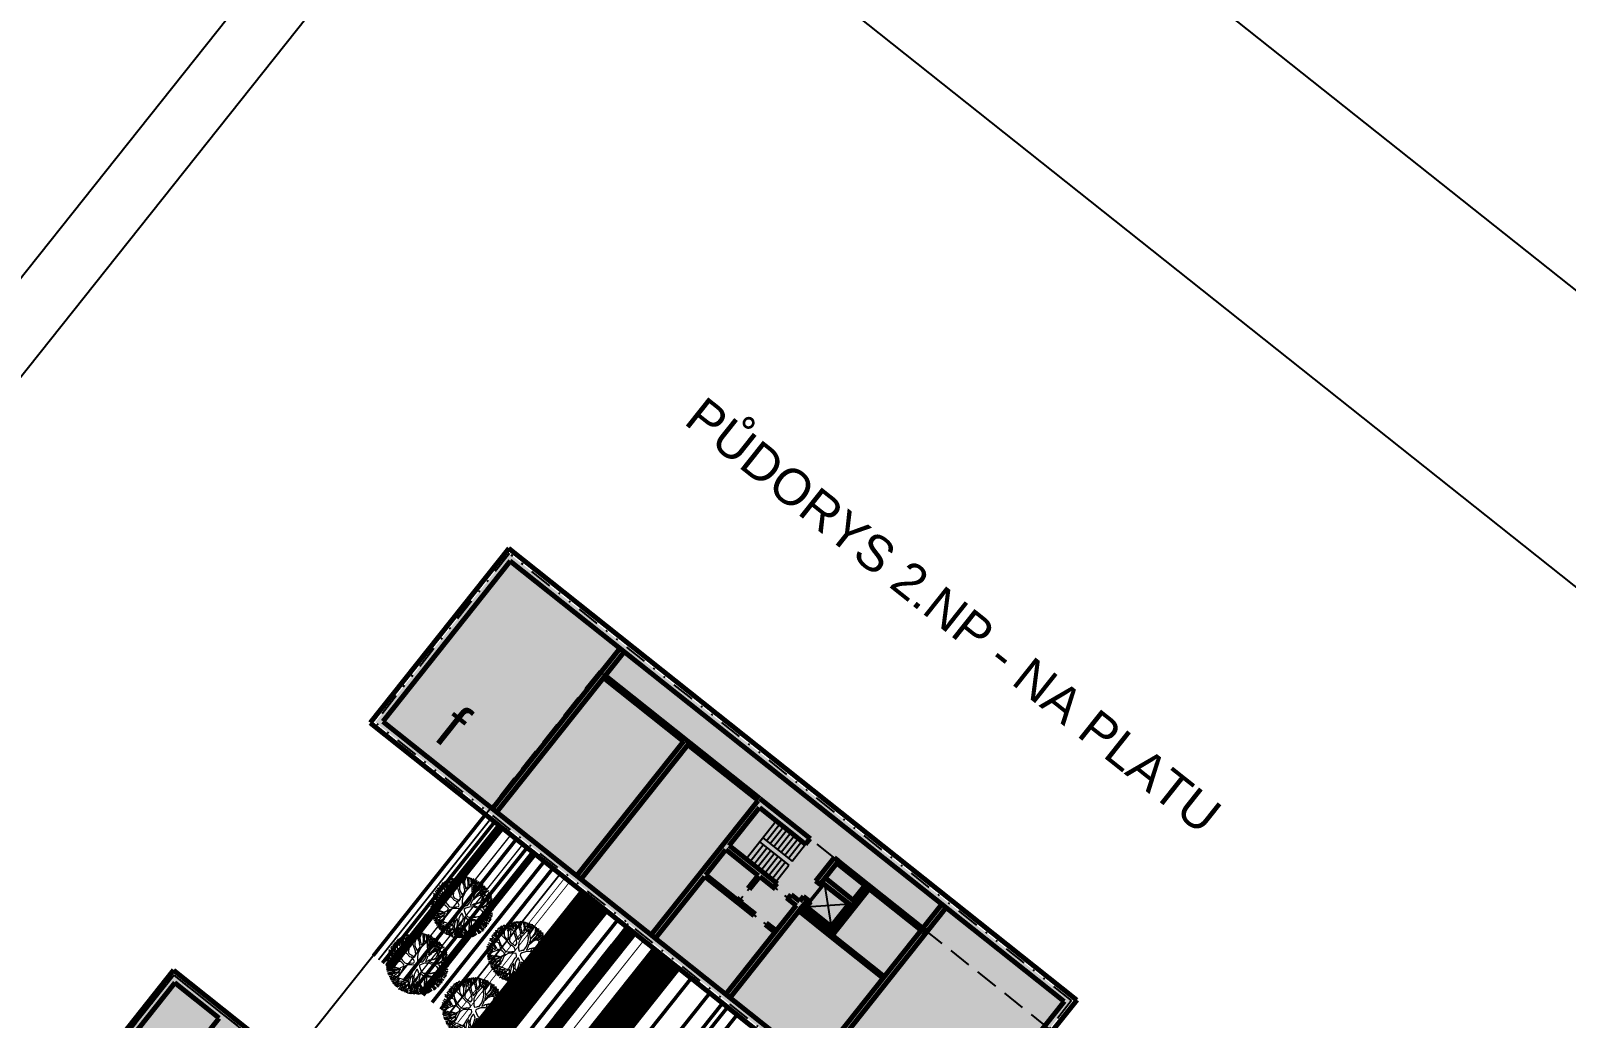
# Model space of a CAD drawing. Header units: metres. Extents: x -664657 to -643449, y -1076720 to -1062383.
# Drawn here: x -657629.3 to -657543.8, y -1068231.5 to -1068176.5 of the extents above; entities that cross this region are included whole.
import ezdxf

# ---------------------------------------------------------------- set-up
doc = ezdxf.new("R2010")
doc.units = ezdxf.units.M
doc.header["$LTSCALE"] = 0.1
doc.linetypes.add('DASHED', pattern=[19.05, 12.7, -6.35])
doc.linetypes.add('DIVIDE', pattern=[31.75, 12.7, -6.35, 0, -6.35, 0, -6.35])
doc.layers.get('0').update_dxf_attribs({"color": 8, "lineweight": 9})
for name, color, linetype in [('AA_THER_KOMUNIKACE', 201, 'Continuous'), ('AA_THER_popis', 6, 'Continuous'), ('AA_THER_slabá', 4, 'Continuous'), ('AA_THER_srafy', 52, 'Continuous'), ('AA_THER_ZELEŇ', 53, 'Continuous'), ('AA_THER_čerchovaná', 84, 'DIVIDE'), ('AA_THER_čárkovaná', 5, 'DASHED')]:
    doc.layers.add(name, color=color, linetype=linetype)
doc.layers.add('AA_THER_silná', color=1, linetype='Continuous', lineweight=70)
doc.layers.add('AA_THER_STAFAZ', color=252, linetype='Continuous', lineweight=0)
doc.styles.get("Standard").update_dxf_attribs({"font": 'arial.ttf', "width": 0.8})

# ---------------------------------------------------------------- blocks, each defined once
blk = doc.blocks.new('A$C0C461CEA')
for p, q in [((-0.291, 0.473), (-0.326, 0.577)), ((-0.326, 0.577), (-0.279, 0.488)), ((-0.256, 0.522), (-0.284, 0.582)), ((-0.284, 0.582), (-0.25, 0.553)), ((-0.25, 0.553), (-0.251, 0.627)), ((-0.251, 0.627), (-0.205, 0.61)), ((-0.215, 0.587), (-0.164, 0.562)), ((-0.208, 0.57), (-0.215, 0.587)), ((-0.212, 0.536), (-0.208, 0.57)), ((-0.205, 0.61), (-0.205, 0.641)), ((-0.205, 0.641), (-0.143, 0.596)), ((-0.164, 0.562), (-0.163, 0.47)), ((-0.143, 0.596), (-0.108, 0.579)), ((-0.134, 0.562), (-0.138, 0.487)), ((-0.108, 0.579), (-0.136, 0.688)), ((-0.136, 0.688), (-0.031, 0.479)), ((-0.111, 0.544), (-0.134, 0.562)), ((-0.062, 0.681), (-0.084, 0.71)), ((-0.084, 0.71), (-0.025, 0.681)), ((0.086, 0.573), (-0.062, 0.681)), ((-0.025, 0.681), (-0.029, 0.73)), ((-0.029, 0.73), (-0.001, 0.656)), ((0.063, 0.606), (-0.009, 0.765)), ((-0.009, 0.765), (0.101, 0.706)), ((-0.001, 0.656), (0.063, 0.606)), ((0.049, 0.709), (0.1, 0.674)), ((0.071, 0.64), (0.049, 0.709)), ((0.115, 0.58), (0.071, 0.64)), ((0.141, 0.467), (0.086, 0.573)), ((0.101, 0.706), (0.094, 0.804)), ((0.094, 0.804), (0.195, 0.61)), ((0.1, 0.674), (0.148, 0.626)), ((0.154, 0.458), (0.115, 0.58)), ((0.214, 0.725), (0.134, 0.788)), ((0.134, 0.788), (0.212, 0.751)), ((0.148, 0.626), (0.198, 0.54)), ((0.191, 0.795), (0.205, 0.826)), ((0.231, 0.749), (0.191, 0.795)), ((0.195, 0.61), (0.214, 0.725)), ((0.205, 0.826), (0.247, 0.779)), ((0.212, 0.751), (0.231, 0.749)), ((0.212, 0.581), (0.226, 0.644)), ((0.236, 0.499), (0.212, 0.581)), ((0.226, 0.644), (0.236, 0.684)), ((0.236, 0.684), (0.278, 0.625)), ((0.247, 0.779), (0.283, 0.818)), ((0.256, 0.734), (0.28, 0.713)), ((0.257, 0.695), (0.256, 0.734)), ((0.272, 0.676), (0.257, 0.695)), ((0.278, 0.625), (0.267, 0.543)), ((0.291, 0.657), (0.272, 0.676)), ((0.283, 0.818), (0.273, 0.766)), ((0.273, 0.766), (0.303, 0.735)), ((0.28, 0.713), (0.29, 0.678)), ((0.29, 0.678), (0.291, 0.657)), ((0.298, 0.594), (0.316, 0.668)), ((0.299, 0.519), (0.298, 0.594)), ((0.359, 0.578), (0.299, 0.519)), ((0.303, 0.735), (0.335, 0.855)), ((0.316, 0.668), (0.354, 0.641)), ((0.392, 0.572), (0.318, 0.477)), ((0.335, 0.855), (0.332, 0.706)), ((0.332, 0.706), (0.398, 0.641)), ((0.354, 0.641), (0.373, 0.618)), ((0.373, 0.618), (0.359, 0.578)), ((0.448, 0.732), (0.381, 0.832)), ((0.381, 0.832), (0.473, 0.745)), ((0.469, 0.501), (0.392, 0.572)), ((0.398, 0.641), (0.448, 0.732)), ((0.419, 0.639), (0.417, 0.618)), ((0.417, 0.618), (0.449, 0.568)), ((0.438, 0.663), (0.419, 0.639)), ((0.471, 0.697), (0.438, 0.663)), ((0.449, 0.568), (0.492, 0.518)), ((0.483, 0.777), (0.463, 0.845)), ((0.463, 0.845), (0.503, 0.812)), ((0.482, 0.682), (0.471, 0.697)), ((0.473, 0.745), (0.483, 0.777)), ((0.492, 0.669), (0.482, 0.682)), ((0.49, 0.711), (0.491, 0.762)), ((0.505, 0.682), (0.49, 0.711)), ((0.491, 0.762), (0.519, 0.739)), ((0.503, 0.634), (0.492, 0.669)), ((0.503, 0.812), (0.541, 0.849)), ((0.512, 0.575), (0.503, 0.634)), ((0.518, 0.634), (0.505, 0.682)), ((0.511, 0.491), (0.512, 0.575)), ((0.519, 0.739), (0.518, 0.634)), ((0.541, 0.849), (0.523, 0.775)), ((0.523, 0.775), (0.552, 0.829)), ((0.53, 0.531), (0.539, 0.622)), ((0.539, 0.622), (0.547, 0.66)), ((0.544, 0.723), (0.568, 0.689)), ((0.547, 0.66), (0.544, 0.723)), ((0.552, 0.829), (0.55, 0.733)), ((0.55, 0.733), (0.572, 0.716)), ((0.562, 0.609), (0.551, 0.471)), ((0.568, 0.689), (0.562, 0.609)), ((0.572, 0.716), (0.592, 0.82)), ((0.581, 0.563), (0.574, 0.456)), ((0.6, 0.66), (0.581, 0.563)), ((0.592, 0.82), (0.599, 0.69)), ((0.599, 0.69), (0.656, 0.641)), ((0.629, 0.644), (0.6, 0.66)), ((0.732, 0.619), (0.623, 0.824)), ((0.623, 0.824), (0.721, 0.691)), ((0.699, 0.587), (0.629, 0.644)), ((0.656, 0.641), (0.716, 0.594)), ((0.735, 0.569), (0.699, 0.587)), ((0.716, 0.594), (0.732, 0.619)), ((0.721, 0.691), (0.725, 0.772)), ((0.725, 0.772), (0.739, 0.638)), ((0.736, 0.502), (0.735, 0.569)), ((0.739, 0.638), (0.773, 0.691)), ((0.756, 0.617), (0.75, 0.55)), ((0.785, 0.647), (0.756, 0.617)), ((0.773, 0.691), (0.762, 0.79)), ((0.762, 0.79), (0.78, 0.708)), ((0.78, 0.708), (0.782, 0.71)), ((0.782, 0.71), (0.826, 0.755)), ((0.811, 0.549), (0.785, 0.647)), ((0.826, 0.755), (0.807, 0.687)), ((0.807, 0.687), (0.84, 0.599)), ((0.84, 0.599), (0.888, 0.613)), ((1.024, 0.679), (0.847, 0.53)), ((0.888, 0.613), (0.897, 0.711)), ((0.897, 0.711), (0.915, 0.627)), ((0.915, 0.627), (1.024, 0.679)), ((1.039, 0.454), (1.103, 0.589)), ((1.103, 0.589), (1.074, 0.465)), ((1.137, 0.506), (1.166, 0.562)), ((1.166, 0.562), (1.164, 0.508)), ((-0.493, -0.002), (-0.644, 0.041)), ((-0.644, 0.041), (-0.485, 0.03)), ((-0.635, 0.101), (-0.551, 0.117)), ((-0.519, 0.086), (-0.635, 0.101)), ((-0.612, 0.165), (-0.577, 0.172)), ((-0.557, 0.142), (-0.612, 0.165)), ((-0.577, 0.172), (-0.583, 0.229)), ((-0.583, 0.229), (-0.536, 0.174)), ((-0.551, 0.117), (-0.557, 0.142)), ((-0.526, 0.187), (-0.556, 0.247)), ((-0.556, 0.247), (-0.505, 0.187)), ((-0.495, 0.221), (-0.55, 0.309)), ((-0.55, 0.309), (-0.495, 0.256)), ((-0.536, 0.174), (-0.526, 0.187)), ((-0.509, 0.126), (-0.526, 0.126)), ((-0.526, 0.126), (-0.492, 0.08)), ((-0.485, 0.03), (-0.519, 0.086)), ((-0.416, 0.057), (-0.509, 0.126)), ((-0.505, 0.187), (-0.335, 0.163)), ((-0.436, 0.238), (-0.503, 0.376)), ((-0.503, 0.376), (-0.397, 0.235)), ((-0.495, 0.256), (-0.436, 0.238)), ((-0.415, 0.205), (-0.495, 0.221)), ((-0.492, 0.08), (-0.453, 0.038)), ((-0.394, 0.371), (-0.482, 0.412)), ((-0.482, 0.412), (-0.394, 0.388)), ((-0.444, 0.15), (-0.46, 0.141)), ((-0.46, 0.141), (-0.318, -0.013)), ((-0.453, 0.038), (-0.411, 0.003)), ((-0.353, 0.149), (-0.444, 0.15)), ((-0.394, 0.388), (-0.424, 0.459)), ((-0.424, 0.459), (-0.372, 0.399)), ((-0.354, -0.026), (-0.416, 0.057)), ((-0.335, 0.163), (-0.415, 0.205)), ((-0.411, 0.003), (-0.354, -0.026)), ((-0.397, 0.235), (-0.263, 0.181)), ((-0.256, 0.32), (-0.394, 0.371)), ((-0.386, 0.487), (-0.377, 0.497)), ((-0.28, 0.452), (-0.386, 0.487)), ((-0.377, 0.497), (-0.291, 0.473)), ((-0.372, 0.399), (-0.265, 0.347)), ((-0.273, 0.155), (-0.353, 0.149)), ((-0.209, 0.421), (-0.28, 0.452)), ((-0.279, 0.488), (-0.209, 0.448)), ((-0.191, 0.121), (-0.273, 0.155)), ((-0.265, 0.347), (-0.176, 0.312)), ((-0.263, 0.181), (-0.194, 0.167)), ((-0.207, 0.472), (-0.256, 0.522)), ((-0.174, 0.275), (-0.256, 0.32)), ((-0.186, 0.48), (-0.212, 0.536)), ((-0.209, 0.448), (-0.207, 0.472)), ((-0.194, 0.381), (-0.209, 0.421)), ((-0.162, 0.346), (-0.194, 0.381)), ((-0.194, 0.167), (-0.145, 0.146)), ((-0.099, 0.096), (-0.191, 0.121)), ((-0.163, 0.47), (-0.186, 0.48)), ((-0.176, 0.312), (-0.162, 0.346)), ((-0.142, 0.224), (-0.174, 0.275)), ((-0.157, 0.436), (-0.114, 0.321)), ((-0.081, 0.391), (-0.157, 0.436)), ((-0.145, 0.146), (-0.114, 0.159)), ((-0.114, 0.159), (-0.142, 0.224)), ((-0.138, 0.487), (-0.095, 0.443)), ((-0.114, 0.321), (-0.04, 0.095)), ((-0.084, 0.536), (-0.111, 0.544)), ((-0.05, 0.048), (-0.099, 0.096)), ((-0.095, 0.443), (-0.013, 0.385)), ((-0.05, 0.471), (-0.084, 0.536)), ((0.012, 0.333), (-0.081, 0.391)), ((-0.013, 0.385), (-0.05, 0.471)), ((0, -0.086), (-0.05, 0.048)), ((-0.04, 0.095), (0.101, -0.11)), ((-0.031, 0.479), (0.019, 0.379)), ((0.154, 0.269), (0.012, 0.333)), ((0.019, 0.379), (0.096, 0.349)), ((0.096, 0.349), (0.175, 0.322)), ((0.175, 0.322), (0.141, 0.467)), ((0.193, 0.345), (0.154, 0.458)), ((0.266, 0.178), (0.154, 0.269)), ((0.24, 0.295), (0.193, 0.345)), ((0.198, 0.54), (0.234, 0.438)), ((0.234, 0.438), (0.258, 0.367)), ((0.281, 0.388), (0.236, 0.499)), ((0.308, 0.222), (0.24, 0.295)), ((0.258, 0.367), (0.296, 0.309)), ((0.364, 0.065), (0.266, 0.178)), ((0.267, 0.543), (0.281, 0.388)), ((0.296, 0.309), (0.308, 0.222)), ((0.314, 0.414), (0.309, 0.363)), ((0.309, 0.363), (0.334, 0.286)), ((0.318, 0.477), (0.314, 0.414)), ((0.334, 0.286), (0.348, 0.221)), ((0.348, 0.221), (0.354, 0.16)), ((0.354, 0.16), (0.409, 0.103)), ((0.435, -0.079), (0.364, 0.065)), ((0.409, 0.103), (0.439, 0.053)), ((0.439, 0.053), (0.476, 0.01)), ((0.532, 0.422), (0.469, 0.501)), ((0.476, 0.01), (0.498, 0.096)), ((0.485, 0.148), (0.513, 0.258)), ((0.498, 0.096), (0.485, 0.148)), ((0.492, 0.518), (0.511, 0.491)), ((0.513, 0.258), (0.54, 0.324)), ((0.588, 0.099), (0.514, -0.053)), ((0.551, 0.471), (0.53, 0.531)), ((0.54, 0.324), (0.532, 0.422)), ((0.534, 0.218), (0.533, 0.155)), ((0.533, 0.155), (0.567, 0.153)), ((0.551, 0.283), (0.534, 0.218)), ((0.571, 0.374), (0.551, 0.283)), ((0.567, 0.153), (0.619, 0.192)), ((0.574, 0.456), (0.571, 0.374)), ((0.726, 0.197), (0.588, 0.099)), ((0.619, 0.192), (0.694, 0.255)), ((0.694, 0.255), (0.731, 0.289)), ((0.834, 0.289), (0.726, 0.197)), ((0.731, 0.289), (0.76, 0.363)), ((0.738, 0.409), (0.736, 0.502)), ((0.76, 0.363), (0.738, 0.409)), ((0.75, 0.55), (0.759, 0.494)), ((0.759, 0.494), (0.811, 0.549)), ((0.772, 0.454), (0.768, 0.41)), ((0.768, 0.41), (0.8, 0.37)), ((0.847, 0.53), (0.772, 0.454)), ((0.8, 0.37), (0.955, 0.401)), ((0.992, 0.29), (0.834, 0.289)), ((0.943, 0.354), (0.922, 0.336)), ((0.922, 0.336), (0.992, 0.342)), ((0.934, -0.024), (0.985, 0.138)), ((0.983, 0.384), (0.943, 0.354)), ((0.955, 0.401), (1.039, 0.454)), ((0.99, 0.078), (0.966, -0.017)), ((1.022, 0.404), (0.983, 0.384)), ((0.985, 0.138), (0.99, 0.219)), ((0.99, 0.219), (0.992, 0.29)), ((1.029, 0.181), (0.99, 0.078)), ((0.992, 0.342), (1.008, 0.359)), ((1.008, 0.359), (1.022, 0.404)), ((1.019, 0.28), (1.014, 0.25)), ((1.014, 0.25), (1.022, 0.223)), ((1.04, 0.305), (1.019, 0.28)), ((1.022, 0.223), (1.057, 0.251)), ((1.054, 0.196), (1.029, 0.181)), ((1.065, 0.28), (1.04, 0.305)), ((1.06, 0.421), (1.046, 0.396)), ((1.046, 0.396), (1.046, 0.37)), ((1.046, 0.37), (1.102, 0.394)), ((1.161, 0.247), (1.054, 0.196)), ((1.057, 0.251), (1.11, 0.266)), ((1.085, 0.438), (1.06, 0.421)), ((1.064, -0.035), (1.15, 0.081)), ((1.084, 0.364), (1.065, 0.329)), ((1.065, 0.329), (1.216, 0.353)), ((1.11, 0.266), (1.065, 0.28)), ((1.074, 0.465), (1.137, 0.506)), ((1.151, 0.377), (1.084, 0.364)), ((1.117, 0.447), (1.085, 0.438)), ((1.115, 0.327), (1.094, 0.318)), ((1.094, 0.318), (1.123, 0.272)), ((1.102, 0.394), (1.117, 0.447)), ((1.157, 0.334), (1.115, 0.327)), ((1.123, 0.272), (1.221, 0.303)), ((1.154, 0.472), (1.142, 0.409)), ((1.142, 0.409), (1.193, 0.416)), ((1.15, 0.081), (1.193, 0.151)), ((1.216, 0.393), (1.151, 0.377)), ((1.213, 0.508), (1.154, 0.472)), ((1.223, 0.332), (1.157, 0.334)), ((1.207, 0.21), (1.161, 0.247)), ((1.164, 0.508), (1.213, 0.508)), ((1.221, 0.277), (1.173, 0.268)), ((1.173, 0.268), (1.209, 0.239)), ((1.184, 0.044), (1.176, -0.007)), ((1.242, 0.072), (1.184, 0.044)), ((1.201, 0.118), (1.192, 0.06)), ((1.192, 0.06), (1.242, 0.105)), ((1.193, 0.416), (1.206, 0.47)), ((1.193, 0.151), (1.207, 0.21)), ((1.249, 0.194), (1.201, 0.132)), ((1.201, 0.132), (1.201, 0.118)), ((1.206, 0.47), (1.232, 0.441)), ((1.209, 0.239), (1.221, 0.277)), ((1.216, 0.353), (1.216, 0.393)), ((1.221, 0.303), (1.223, 0.332)), ((1.232, 0.441), (1.276, 0.429)), ((1.265, 0.299), (1.236, 0.242)), ((1.236, 0.242), (1.263, 0.236)), ((1.276, 0.429), (1.239, 0.399)), ((1.239, 0.399), (1.239, 0.378)), ((1.239, 0.378), (1.266, 0.383)), ((1.242, 0.105), (1.277, 0.128)), ((1.297, 0.051), (1.242, 0.072)), ((1.268, 0.179), (1.249, 0.194)), ((1.263, 0.236), (1.379, 0.275)), ((1.336, 0.335), (1.265, 0.299)), ((1.266, 0.383), (1.281, 0.398)), ((1.314, 0.169), (1.268, 0.179)), ((1.308, 0.383), (1.275, 0.358)), ((1.275, 0.358), (1.336, 0.335)), ((1.294, 0.108), (1.276, 0.086)), ((1.276, 0.086), (1.305, 0.077)), ((1.277, 0.128), (1.319, 0.158)), ((1.281, 0.398), (1.308, 0.383)), ((1.411, 0.18), (1.289, 0.213)), ((1.289, 0.213), (1.317, 0.184)), ((1.327, 0.131), (1.294, 0.108)), ((1.347, 0.037), (1.297, 0.051)), ((1.379, 0.275), (1.301, 0.236)), ((1.301, 0.236), (1.411, 0.18)), ((1.305, 0.077), (1.384, 0.138)), ((1.319, 0.158), (1.314, 0.169)), ((1.317, 0.184), (1.443, 0.155)), ((1.367, 0.149), (1.327, 0.131)), ((1.443, 0.155), (1.34, 0.081)), ((1.34, 0.081), (1.406, 0.061)), ((1.386, 0.006), (1.347, 0.037)), ((1.384, 0.138), (1.367, 0.149)), ((1.367, -0.026), (1.386, 0.006)), ((1.421, 0.016), (1.398, -0.011)), ((1.406, 0.061), (1.454, 0.109)), ((1.495, 0.013), (1.421, 0.016)), ((1.454, 0.109), (1.431, 0.05)), ((1.431, 0.05), (1.495, 0.013)), ((-0.722, -0.374), (-0.67, -0.354)), ((-0.605, -0.381), (-0.722, -0.374)), ((-0.721, -0.288), (-0.583, -0.227)), ((-0.67, -0.354), (-0.721, -0.288)), ((-0.671, -0.512), (-0.715, -0.477)), ((-0.715, -0.477), (-0.643, -0.483)), ((-0.705, -0.422), (-0.705, -0.403)), ((-0.705, -0.403), (-0.475, -0.468)), ((-0.602, -0.457), (-0.705, -0.422)), ((-0.701, -0.157), (-0.672, -0.144)), ((-0.634, -0.167), (-0.701, -0.157)), ((-0.672, -0.144), (-0.697, -0.115)), ((-0.697, -0.115), (-0.649, -0.134)), ((-0.697, -0.539), (-0.671, -0.512)), ((-0.651, -0.541), (-0.697, -0.539)), ((-0.599, -0.118), (-0.687, -0.081)), ((-0.687, -0.081), (-0.582, -0.108)), ((-0.508, -0.101), (-0.659, -0.004)), ((-0.659, -0.004), (-0.5, -0.057)), ((-0.49, -0.229), (-0.658, -0.302)), ((-0.658, -0.302), (-0.588, -0.343)), ((-0.643, -0.564), (-0.651, -0.541)), ((-0.649, -0.134), (-0.599, -0.118)), ((-0.643, -0.483), (-0.602, -0.457)), ((-0.583, -0.227), (-0.634, -0.167)), ((-0.561, -0.129), (-0.611, -0.142)), ((-0.611, -0.142), (-0.575, -0.175)), ((-0.562, -0.478), (-0.608, -0.497)), ((-0.608, -0.497), (-0.603, -0.545)), ((-0.429, -0.459), (-0.605, -0.381)), ((-0.603, -0.545), (-0.555, -0.54)), ((-0.588, -0.343), (-0.459, -0.411)), ((-0.582, -0.108), (-0.544, -0.105)), ((-0.575, -0.175), (-0.552, -0.204)), ((-0.439, -0.537), (-0.569, -0.566)), ((-0.528, -0.49), (-0.562, -0.478)), ((-0.519, -0.137), (-0.561, -0.129)), ((-0.555, -0.54), (-0.523, -0.534)), ((-0.552, -0.204), (-0.506, -0.197)), ((-0.544, -0.105), (-0.508, -0.101)), ((-0.5, -0.512), (-0.528, -0.49)), ((-0.523, -0.534), (-0.5, -0.512)), ((-0.491, -0.179), (-0.519, -0.137)), ((-0.506, -0.197), (-0.448, -0.22)), ((-0.5, -0.057), (-0.412, -0.054)), ((-0.412, -0.054), (-0.493, -0.002)), ((-0.33, -0.078), (-0.491, -0.12)), ((-0.491, -0.12), (-0.481, -0.145)), ((-0.444, -0.203), (-0.491, -0.179)), ((-0.465, -0.267), (-0.49, -0.229)), ((-0.481, -0.145), (-0.435, -0.149)), ((-0.475, -0.468), (-0.429, -0.459)), ((-0.431, -0.251), (-0.465, -0.267)), ((-0.459, -0.411), (-0.383, -0.446)), ((-0.448, -0.22), (-0.444, -0.203)), ((-0.274, -0.489), (-0.439, -0.537)), ((-0.435, -0.149), (-0.35, -0.207)), ((-0.402, -0.266), (-0.431, -0.251)), ((-0.281, -0.328), (-0.402, -0.266)), ((-0.383, -0.446), (-0.284, -0.456)), ((-0.35, -0.207), (-0.2, -0.314)), ((-0.208, -0.104), (-0.33, -0.078)), ((-0.318, -0.013), (-0.221, -0.06)), ((-0.284, -0.456), (-0.182, -0.436)), ((-0.167, -0.411), (-0.281, -0.328)), ((-0.099, -0.448), (-0.274, -0.489)), ((-0.221, -0.06), (-0.118, -0.072)), ((-0.023, -0.134), (-0.208, -0.104)), ((-0.2, -0.314), (-0.141, -0.358)), ((-0.182, -0.436), (-0.167, -0.411)), ((-0.141, -0.358), (-0.098, -0.387)), ((-0.118, -0.072), (-0.051, -0.067)), ((0.06, -0.41), (-0.099, -0.448)), ((-0.098, -0.387), (-0.025, -0.371)), ((-0.051, -0.067), (0, -0.086)), ((-0.025, -0.371), (0.046, -0.318)), ((0.101, -0.19), (-0.023, -0.134)), ((0.046, -0.318), (0.128, -0.29)), ((0.101, -0.37), (0.06, -0.41)), ((0.101, -0.11), (0.215, -0.18)), ((0.147, -0.271), (0.101, -0.19)), ((0.202, -0.337), (0.101, -0.37)), ((0.128, -0.29), (0.147, -0.271)), ((0.284, -0.347), (0.202, -0.337)), ((0.215, -0.18), (0.302, -0.23)), ((0.215, -0.623), (0.252, -0.551)), ((0.252, -0.551), (0.271, -0.484)), ((0.271, -0.484), (0.295, -0.448)), ((0.301, -0.364), (0.284, -0.347)), ((0.295, -0.448), (0.313, -0.389)), ((0.313, -0.389), (0.301, -0.364)), ((0.302, -0.23), (0.386, -0.241)), ((0.348, -0.481), (0.309, -0.559)), ((0.414, -0.386), (0.348, -0.481)), ((0.386, -0.241), (0.412, -0.157)), ((0.412, -0.132), (0.435, -0.079)), ((0.412, -0.157), (0.412, -0.132)), ((0.482, -0.404), (0.414, -0.386)), ((0.518, -0.429), (0.482, -0.404)), ((0.514, -0.053), (0.492, -0.182)), ((0.492, -0.182), (0.493, -0.246)), ((0.493, -0.246), (0.533, -0.274)), ((0.544, -0.477), (0.518, -0.429)), ((0.533, -0.274), (0.71, -0.29)), ((0.574, -0.561), (0.544, -0.477)), ((0.601, -0.382), (0.587, -0.408)), ((0.587, -0.408), (0.628, -0.487)), ((0.66, -0.39), (0.601, -0.382)), ((0.628, -0.487), (0.7, -0.576)), ((0.74, -0.406), (0.66, -0.39)), ((0.71, -0.29), (0.814, -0.262)), ((0.768, -0.431), (0.74, -0.406)), ((0.831, -0.489), (0.768, -0.431)), ((0.773, -0.347), (0.846, -0.329)), ((0.833, -0.407), (0.773, -0.347)), ((0.814, -0.262), (0.864, -0.159)), ((0.885, -0.552), (0.831, -0.489)), ((0.896, -0.469), (0.833, -0.407)), ((0.846, -0.329), (0.914, -0.295)), ((0.864, -0.159), (0.934, -0.024)), ((0.927, -0.618), (0.885, -0.552)), ((0.987, -0.527), (0.896, -0.469)), ((0.908, -0.119), (0.897, -0.15)), ((0.897, -0.15), (0.901, -0.228)), ((0.901, -0.228), (0.946, -0.198)), ((0.966, -0.017), (0.908, -0.119)), ((0.914, -0.295), (0.987, -0.292)), ((0.946, -0.198), (0.973, -0.127)), ((0.973, -0.127), (1.064, -0.035)), ((1.009, -0.187), (0.98, -0.225)), ((0.98, -0.225), (1.12, -0.297)), ((0.987, -0.292), (1.076, -0.35)), ((1.063, -0.541), (0.987, -0.527)), ((1.026, -0.151), (1.009, -0.187)), ((1.084, -0.067), (1.026, -0.151)), ((1.084, -0.55), (1.063, -0.541)), ((1.076, -0.35), (1.146, -0.402)), ((1.138, -0.047), (1.084, -0.067)), ((1.24, -0.542), (1.084, -0.55)), ((1.12, -0.297), (1.208, -0.294)), ((1.322, -0.346), (1.122, -0.328)), ((1.122, -0.328), (1.314, -0.377)), ((1.225, -0.095), (1.138, -0.047)), ((1.146, -0.366), (1.331, -0.398)), ((1.205, -0.406), (1.146, -0.366)), ((1.146, -0.402), (1.247, -0.462)), ((1.271, -0.556), (1.173, -0.572)), ((1.176, -0.007), (1.277, -0.02)), ((1.293, -0.438), (1.205, -0.406)), ((1.208, -0.294), (1.276, -0.187)), ((1.271, -0.153), (1.225, -0.095)), ((1.231, -0.04), (1.321, -0.091)), ((1.289, -0.041), (1.231, -0.04)), ((1.328, -0.531), (1.24, -0.542)), ((1.247, -0.462), (1.328, -0.531)), ((1.287, -0.212), (1.256, -0.26)), ((1.256, -0.26), (1.262, -0.288)), ((1.262, -0.288), (1.356, -0.236)), ((1.276, -0.187), (1.271, -0.153)), ((1.32, -0.545), (1.271, -0.556)), ((1.277, -0.02), (1.367, -0.026)), ((1.324, -0.116), (1.277, -0.096)), ((1.277, -0.096), (1.303, -0.157)), ((1.318, -0.192), (1.287, -0.212)), ((1.346, -0.047), (1.289, -0.041)), ((1.35, -0.423), (1.293, -0.438)), ((1.394, -0.229), (1.298, -0.308)), ((1.298, -0.308), (1.389, -0.301)), ((1.303, -0.157), (1.324, -0.116)), ((1.308, -0.455), (1.382, -0.454)), ((1.323, -0.478), (1.308, -0.455)), ((1.314, -0.377), (1.526, -0.421)), ((1.356, -0.236), (1.318, -0.192)), ((1.362, -0.62), (1.32, -0.545)), ((1.321, -0.091), (1.346, -0.047)), ((1.436, -0.382), (1.322, -0.346)), ((1.367, -0.498), (1.323, -0.478)), ((1.331, -0.398), (1.35, -0.423)), ((1.347, -0.14), (1.333, -0.161)), ((1.333, -0.161), (1.36, -0.194)), ((1.439, -0.334), (1.334, -0.329)), ((1.334, -0.329), (1.521, -0.375)), ((1.374, -0.053), (1.346, -0.093)), ((1.346, -0.093), (1.374, -0.091)), ((1.368, -0.148), (1.347, -0.14)), ((1.374, -0.091), (1.353, -0.129)), ((1.353, -0.129), (1.41, -0.147)), ((1.36, -0.194), (1.389, -0.194)), ((1.492, -0.575), (1.361, -0.539)), ((1.361, -0.539), (1.376, -0.585)), ((1.403, -0.475), (1.367, -0.498)), ((1.4, -0.166), (1.368, -0.148)), ((1.514, -0.029), (1.374, -0.053)), ((1.526, -0.421), (1.375, -0.412)), ((1.375, -0.412), (1.53, -0.449)), ((1.382, -0.454), (1.403, -0.475)), ((1.389, -0.194), (1.421, -0.179)), ((1.389, -0.301), (1.527, -0.295)), ((1.476, -0.191), (1.394, -0.229)), ((1.434, -0.521), (1.395, -0.521)), ((1.395, -0.521), (1.492, -0.575)), ((1.398, -0.011), (1.514, -0.029)), ((1.421, -0.179), (1.4, -0.166)), ((1.41, -0.147), (1.519, -0.094)), ((1.53, -0.449), (1.415, -0.452)), ((1.415, -0.452), (1.445, -0.477)), ((1.519, -0.094), (1.431, -0.145)), ((1.431, -0.145), (1.486, -0.17)), ((1.485, -0.543), (1.434, -0.521)), ((1.521, -0.375), (1.436, -0.382)), ((1.513, -0.369), (1.439, -0.334)), ((1.445, -0.477), (1.505, -0.474)), ((1.541, -0.201), (1.476, -0.191)), ((1.505, -0.474), (1.477, -0.522)), ((1.477, -0.522), (1.485, -0.543)), ((1.486, -0.17), (1.527, -0.148)), ((1.527, -0.295), (1.496, -0.321)), ((1.496, -0.321), (1.528, -0.358)), ((1.527, -0.148), (1.511, -0.184)), ((1.511, -0.184), (1.541, -0.201)), ((1.528, -0.358), (1.513, -0.369)), ((-0.537, -0.67), (-0.676, -0.63)), ((-0.676, -0.63), (-0.569, -0.633)), ((-0.67, -0.585), (-0.643, -0.564)), ((-0.628, -0.583), (-0.67, -0.585)), ((-0.639, -0.698), (-0.537, -0.67)), ((-0.507, -0.691), (-0.639, -0.698)), ((-0.569, -0.633), (-0.628, -0.583)), ((-0.54, -0.767), (-0.622, -0.732)), ((-0.622, -0.732), (-0.532, -0.735)), ((-0.483, -0.76), (-0.59, -0.822)), ((-0.59, -0.822), (-0.54, -0.767)), ((-0.569, -0.566), (-0.571, -0.578)), ((-0.571, -0.578), (-0.503, -0.638)), ((-0.568, -0.862), (-0.416, -0.81)), ((-0.457, -0.859), (-0.568, -0.862)), ((-0.532, -0.735), (-0.456, -0.699)), ((-0.519, -0.958), (-0.457, -0.859)), ((-0.458, -0.964), (-0.519, -0.958)), ((-0.456, -0.699), (-0.507, -0.691)), ((-0.503, -0.638), (-0.373, -0.687)), ((-0.374, -0.724), (-0.483, -0.76)), ((-0.463, -0.909), (-0.469, -0.936)), ((-0.469, -0.936), (-0.415, -0.93)), ((-0.446, -0.892), (-0.463, -0.909)), ((-0.456, -0.999), (-0.458, -0.964)), ((-0.402, -0.959), (-0.456, -0.999)), ((-0.388, -0.824), (-0.446, -0.892)), ((-0.416, -0.81), (-0.302, -0.746)), ((-0.415, -0.93), (-0.381, -0.913)), ((-0.275, -0.955), (-0.402, -0.959)), ((-0.396, -1.075), (-0.275, -0.955)), ((-0.237, -0.968), (-0.396, -1.075)), ((-0.329, -0.8), (-0.388, -0.824)), ((-0.381, -0.913), (-0.335, -0.847)), ((-0.302, -0.746), (-0.374, -0.724)), ((-0.373, -0.687), (-0.256, -0.714)), ((-0.36, -1.114), (-0.235, -1.047)), ((-0.322, -0.887), (-0.355, -0.942)), ((-0.355, -0.942), (-0.206, -0.924)), ((-0.255, -1.094), (-0.351, -1.121)), ((-0.335, -0.847), (-0.287, -0.798)), ((-0.287, -0.798), (-0.329, -0.8)), ((-0.283, -0.813), (-0.322, -0.887)), ((-0.221, -0.753), (-0.283, -0.813)), ((-0.267, -1.159), (-0.255, -1.094)), ((-0.256, -0.714), (-0.076, -0.727)), ((-0.222, -1.071), (-0.242, -1.119)), ((-0.105, -0.95), (-0.237, -0.968)), ((-0.235, -1.047), (-0.102, -1.004)), ((-0.142, -1.045), (-0.222, -1.071)), ((-0.092, -0.771), (-0.221, -0.753)), ((-0.206, -0.924), (-0.095, -0.918)), ((-0.172, -1.146), (-0.16, -1.106)), ((-0.16, -1.106), (-0.125, -1.059)), ((-0.125, -1.059), (-0.142, -1.045)), ((-0.098, -1.074), (-0.109, -1.185)), ((-0.078, -0.962), (-0.105, -0.95)), ((-0.102, -1.004), (-0.078, -0.962)), ((-0.075, -1.069), (-0.098, -1.074)), ((-0.095, -0.918), (-0.04, -0.918)), ((-0.004, -0.791), (-0.092, -0.771)), ((-0.076, -0.727), (0.048, -0.713)), ((-0.066, -1.3), (-0.075, -1.069)), ((-0.04, -0.918), (-0.024, -0.869)), ((-0.027, -0.987), (-0.034, -1.08)), ((-0.034, -1.08), (-0.027, -1.189)), ((0.014, -0.86), (-0.027, -0.987)), ((-0.024, -0.869), (-0.002, -0.812)), ((-0.002, -0.812), (-0.004, -0.791)), ((0.055, -0.78), (0.014, -0.86)), ((0.048, -0.713), (0.165, -0.682)), ((0.103, -0.771), (0.055, -0.78)), ((0.102, -1.129), (0.142, -1.04)), ((0.185, -0.745), (0.103, -0.771)), ((0.184, -1.043), (0.122, -1.171)), ((0.142, -1.04), (0.206, -0.982)), ((0.143, -1.221), (0.197, -1.113)), ((0.165, -0.682), (0.215, -0.623)), ((0.246, -0.974), (0.184, -1.043)), ((0.227, -0.745), (0.185, -0.745)), ((0.197, -1.113), (0.23, -1.077)), ((0.206, -0.982), (0.243, -0.953)), ((0.25, -0.786), (0.227, -0.745)), ((0.23, -1.077), (0.246, -0.974)), ((0.243, -0.953), (0.249, -0.862)), ((0.249, -0.862), (0.25, -0.786)), ((0.264, -1.085), (0.258, -1.15)), ((0.277, -0.999), (0.264, -1.085)), ((0.276, -0.629), (0.273, -0.73)), ((0.273, -0.73), (0.303, -0.824)), ((0.309, -0.559), (0.276, -0.629)), ((0.292, -0.925), (0.277, -0.999)), ((0.309, -0.927), (0.292, -0.925)), ((0.294, -1.15), (0.321, -1.112)), ((0.303, -0.824), (0.376, -0.924)), ((0.33, -0.981), (0.309, -0.927)), ((0.321, -1.112), (0.333, -1.053)), ((0.333, -1.053), (0.33, -0.981)), ((0.374, -0.999), (0.362, -1.036)), ((0.362, -1.036), (0.365, -1.114)), ((0.41, -1.033), (0.374, -0.999)), ((0.376, -0.924), (0.427, -1.003)), ((0.444, -1.071), (0.41, -1.033)), ((0.427, -1.003), (0.48, -1.062)), ((0.457, -1.127), (0.444, -1.071)), ((0.48, -1.062), (0.512, -1.16)), ((0.512, -1.16), (0.558, -1.109)), ((0.558, -1.109), (0.631, -1.046)), ((0.627, -0.632), (0.574, -0.561)), ((0.648, -0.697), (0.627, -0.632)), ((0.631, -1.046), (0.693, -0.999)), ((0.706, -0.765), (0.648, -0.697)), ((0.692, -1.098), (0.664, -1.19)), ((0.68, -0.635), (0.71, -0.698)), ((0.723, -0.641), (0.68, -0.635)), ((0.746, -1.013), (0.692, -1.098)), ((0.693, -0.999), (0.75, -0.958)), ((0.7, -0.576), (0.793, -0.643)), ((0.766, -0.864), (0.706, -0.765)), ((0.71, -0.698), (0.771, -0.775)), ((0.755, -0.654), (0.723, -0.641)), ((0.726, -1.085), (0.746, -1.013)), ((0.726, -1.131), (0.726, -1.085)), ((0.766, -1.11), (0.745, -1.173)), ((0.75, -0.958), (0.766, -0.918)), ((0.793, -0.687), (0.755, -0.654)), ((0.766, -0.918), (0.766, -0.864)), ((0.77, -1.152), (0.766, -1.11)), ((0.771, -0.775), (0.873, -0.86)), ((0.789, -0.874), (0.884, -0.921)), ((0.804, -0.903), (0.789, -0.874)), ((0.79, -1.059), (0.793, -1.031)), ((0.802, -1.122), (0.79, -1.059)), ((0.793, -0.643), (0.86, -0.669)), ((0.861, -0.713), (0.793, -0.687)), ((0.793, -1.031), (0.796, -0.994)), ((0.796, -0.994), (0.85, -1.098)), ((0.804, -0.956), (0.804, -0.903)), ((0.813, -0.977), (0.804, -0.956)), ((0.841, -1.024), (0.813, -0.977)), ((0.885, -1.058), (0.841, -1.024)), ((0.85, -1.098), (0.854, -1.157)), ((0.86, -0.669), (0.919, -0.683)), ((0.923, -0.765), (0.861, -0.713)), ((0.873, -0.86), (0.932, -0.9)), ((0.884, -0.921), (0.914, -0.946)), ((0.914, -0.998), (0.885, -1.058)), ((0.903, -1.11), (0.906, -1.064)), ((0.924, -1.139), (0.903, -1.11)), ((0.906, -1.064), (0.934, -1.03)), ((0.914, -0.946), (0.914, -0.998)), ((0.919, -0.683), (0.953, -0.683)), ((0.975, -0.826), (0.923, -0.765)), ((0.953, -0.683), (0.927, -0.618)), ((0.932, -0.9), (0.98, -0.916)), ((0.934, -1.03), (0.94, -1.076)), ((0.939, -0.942), (0.95, -1.023)), ((0.95, -0.942), (0.939, -0.942)), ((0.94, -1.076), (0.939, -1.127)), ((0.943, -0.738), (0.987, -0.729)), ((0.979, -0.769), (0.943, -0.738)), ((0.949, -1.154), (0.955, -1.101)), ((1.04, -0.98), (0.95, -0.942)), ((0.95, -1.023), (1.001, -1.095)), ((0.955, -1.101), (0.983, -1.126)), ((0.973, -0.572), (1.072, -0.589)), ((0.997, -0.622), (0.973, -0.572)), ((1.031, -0.928), (0.975, -0.826)), ((1.005, -0.804), (0.979, -0.769)), ((0.98, -0.916), (1.029, -0.945)), ((0.987, -0.729), (1.026, -0.796)), ((1.018, -0.681), (0.997, -0.622)), ((1.001, -1.095), (1.036, -1.157)), ((1.045, -0.869), (1.005, -0.804)), ((1.087, -0.68), (1.018, -0.681)), ((1.026, -0.796), (1.051, -0.84)), ((1.029, -0.945), (1.031, -0.928)), ((1.032, -1.052), (1.04, -0.98)), ((1.059, -1.178), (1.032, -1.052)), ((1.033, -0.716), (1.053, -0.774)), ((1.078, -0.743), (1.033, -0.716)), ((1.075, -0.925), (1.045, -0.869)), ((1.05, -0.921), (1.086, -0.98)), ((1.051, -0.97), (1.05, -0.921)), ((1.051, -0.84), (1.075, -0.882)), ((1.086, -0.98), (1.051, -0.97)), ((1.053, -0.774), (1.127, -0.856)), ((1.059, -1.012), (1.058, -1.092)), ((1.058, -1.092), (1.075, -1.163)), ((1.08, -1.009), (1.059, -1.012)), ((1.072, -0.589), (1.119, -0.642)), ((1.075, -0.882), (1.075, -0.925)), ((1.111, -0.744), (1.078, -0.743)), ((1.097, -1.037), (1.08, -1.009)), ((1.259, -1.006), (1.085, -0.865)), ((1.085, -0.865), (1.242, -1.046)), ((1.085, -1.069), (1.097, -1.037)), ((1.092, -1.167), (1.085, -1.069)), ((1.171, -0.679), (1.087, -0.68)), ((1.098, -0.94), (1.107, -0.921)), ((1.105, -0.963), (1.098, -0.94)), ((1.099, -0.713), (1.174, -0.717)), ((1.139, -0.759), (1.099, -0.713)), ((1.115, -1.083), (1.103, -1.165)), ((1.156, -0.996), (1.105, -0.963)), ((1.107, -0.921), (1.156, -0.965)), ((1.151, -0.786), (1.111, -0.744)), ((1.155, -1.127), (1.115, -1.083)), ((1.119, -0.642), (1.171, -0.679)), ((1.127, -0.856), (1.163, -0.878)), ((1.135, -0.61), (1.181, -0.601)), ((1.169, -0.658), (1.135, -0.61)), ((1.193, -0.78), (1.139, -0.759)), ((1.192, -1.097), (1.14, -1.053)), ((1.14, -1.053), (1.155, -1.127)), ((1.217, -0.83), (1.151, -0.786)), ((1.156, -0.965), (1.156, -0.996)), ((1.163, -0.878), (1.239, -0.897)), ((1.218, -0.683), (1.169, -0.658)), ((1.173, -0.572), (1.345, -0.623)), ((1.174, -0.717), (1.193, -0.78)), ((1.181, -0.601), (1.228, -0.603)), ((1.242, -1.046), (1.185, -0.992)), ((1.185, -0.992), (1.213, -1.063)), ((1.249, -0.922), (1.189, -0.924)), ((1.189, -0.924), (1.265, -0.987)), ((1.213, -1.063), (1.192, -1.097)), ((1.239, -0.897), (1.217, -0.83)), ((1.262, -0.674), (1.218, -0.683)), ((1.22, -0.716), (1.225, -0.775)), ((1.246, -0.741), (1.22, -0.716)), ((1.225, -0.775), (1.289, -0.835)), ((1.228, -0.603), (1.262, -0.674)), ((1.293, -0.863), (1.24, -0.831)), ((1.24, -0.831), (1.264, -0.903)), ((1.269, -0.792), (1.246, -0.741)), ((1.281, -0.953), (1.249, -0.922)), ((1.265, -0.987), (1.259, -1.006)), ((1.264, -0.903), (1.302, -0.93)), ((1.339, -0.652), (1.266, -0.621)), ((1.266, -0.621), (1.279, -0.67)), ((1.292, -0.73), (1.269, -0.733)), ((1.269, -0.733), (1.293, -0.833)), ((1.289, -0.835), (1.269, -0.792)), ((1.279, -0.67), (1.304, -0.696)), ((1.302, -0.93), (1.281, -0.953)), ((1.314, -0.791), (1.292, -0.73)), ((1.293, -0.833), (1.345, -0.856)), ((1.327, -0.913), (1.293, -0.863)), ((1.304, -0.696), (1.367, -0.69)), ((1.366, -0.826), (1.314, -0.791)), ((1.345, -0.856), (1.318, -0.856)), ((1.318, -0.856), (1.327, -0.913)), ((1.351, -0.74), (1.321, -0.736)), ((1.321, -0.736), (1.366, -0.826)), ((1.367, -0.69), (1.339, -0.652)), ((1.345, -0.623), (1.362, -0.62)), ((1.406, -0.775), (1.351, -0.74)), ((1.404, -0.631), (1.364, -0.641)), ((1.364, -0.641), (1.432, -0.706)), ((1.376, -0.585), (1.48, -0.613)), ((1.432, -0.706), (1.386, -0.715)), ((1.386, -0.715), (1.406, -0.775)), ((1.457, -0.664), (1.404, -0.631)), ((1.461, -0.634), (1.444, -0.636)), ((1.444, -0.636), (1.457, -0.664)), ((1.48, -0.613), (1.461, -0.634)), ((-0.351, -1.121), (-0.36, -1.114)), ((-0.305, -1.172), (-0.267, -1.159)), ((-0.305, -1.187), (-0.305, -1.172)), ((-0.273, -1.193), (-0.305, -1.187)), ((-0.254, -1.22), (-0.273, -1.193)), ((-0.227, -1.182), (-0.254, -1.22)), ((-0.242, -1.119), (-0.248, -1.151)), ((-0.248, -1.151), (-0.172, -1.146)), ((-0.189, -1.184), (-0.227, -1.182)), ((-0.141, -1.15), (-0.193, -1.224)), ((-0.193, -1.224), (-0.189, -1.184)), ((-0.146, -1.278), (-0.141, -1.15)), ((-0.125, -1.278), (-0.146, -1.278)), ((-0.109, -1.185), (-0.125, -1.278)), ((-0.041, -1.296), (-0.066, -1.3)), ((-0.029, -1.216), (-0.041, -1.296)), ((-0.006, -1.273), (-0.029, -1.216)), ((-0.027, -1.189), (0.003, -1.241)), ((-0.005, -1.34), (-0.006, -1.273)), ((0.016, -1.281), (-0.005, -1.34)), ((0.003, -1.241), (0.022, -1.26)), ((0.029, -1.341), (0.016, -1.281)), ((0.022, -1.26), (0.051, -1.215)), ((0.052, -1.345), (0.029, -1.341)), ((0.051, -1.215), (0.056, -1.171)), ((0.053, -1.265), (0.052, -1.345)), ((0.097, -1.194), (0.053, -1.265)), ((0.056, -1.171), (0.102, -1.129)), ((0.072, -1.268), (0.097, -1.194)), ((0.075, -1.366), (0.072, -1.268)), ((0.094, -1.366), (0.075, -1.366)), ((0.102, -1.252), (0.094, -1.366)), ((0.122, -1.171), (0.102, -1.252)), ((0.128, -1.374), (0.143, -1.221)), ((0.149, -1.374), (0.128, -1.374)), ((0.183, -1.225), (0.149, -1.374)), ((0.207, -1.153), (0.183, -1.225)), ((0.2, -1.386), (0.217, -1.3)), ((0.206, -1.388), (0.2, -1.386)), ((0.229, -1.342), (0.206, -1.388)), ((0.232, -1.127), (0.207, -1.153)), ((0.217, -1.3), (0.228, -1.245)), ((0.219, -1.203), (0.227, -1.18)), ((0.228, -1.245), (0.219, -1.203)), ((0.227, -1.18), (0.232, -1.127)), ((0.233, -1.402), (0.229, -1.342)), ((0.263, -1.398), (0.233, -1.402)), ((0.258, -1.15), (0.261, -1.188)), ((0.261, -1.188), (0.267, -1.213)), ((0.264, -1.316), (0.263, -1.398)), ((0.284, -1.234), (0.264, -1.316)), ((0.267, -1.213), (0.294, -1.15)), ((0.279, -1.392), (0.297, -1.24)), ((0.294, -1.391), (0.279, -1.392)), ((0.325, -1.162), (0.284, -1.234)), ((0.347, -1.25), (0.294, -1.391)), ((0.297, -1.24), (0.34, -1.156)), ((0.34, -1.156), (0.325, -1.162)), ((0.338, -1.397), (0.36, -1.309)), ((0.355, -1.395), (0.338, -1.397)), ((0.36, -1.309), (0.347, -1.25)), ((0.377, -1.342), (0.355, -1.395)), ((0.365, -1.114), (0.382, -1.166)), ((0.403, -1.357), (0.377, -1.342)), ((0.382, -1.166), (0.395, -1.216)), ((0.395, -1.216), (0.4, -1.254)), ((0.4, -1.254), (0.409, -1.275)), ((0.406, -1.411), (0.403, -1.357)), ((0.432, -1.344), (0.406, -1.411)), ((0.409, -1.275), (0.423, -1.315)), ((0.418, -1.245), (0.443, -1.184)), ((0.423, -1.315), (0.418, -1.245)), ((0.42, -1.407), (0.432, -1.344)), ((0.46, -1.398), (0.42, -1.407)), ((0.443, -1.184), (0.457, -1.127)), ((0.48, -1.148), (0.458, -1.192)), ((0.458, -1.192), (0.465, -1.255)), ((0.486, -1.253), (0.46, -1.398)), ((0.465, -1.255), (0.5, -1.209)), ((0.477, -1.394), (0.493, -1.337)), ((0.494, -1.396), (0.477, -1.394)), ((0.5, -1.209), (0.48, -1.148)), ((0.482, -1.299), (0.513, -1.24)), ((0.493, -1.337), (0.482, -1.299)), ((0.513, -1.215), (0.486, -1.253)), ((0.539, -1.269), (0.494, -1.396)), ((0.513, -1.24), (0.513, -1.215)), ((0.527, -1.399), (0.541, -1.319)), ((0.544, -1.397), (0.527, -1.399)), ((0.564, -1.133), (0.538, -1.164)), ((0.538, -1.164), (0.551, -1.2)), ((0.541, -1.319), (0.539, -1.269)), ((0.583, -1.338), (0.544, -1.397)), ((0.551, -1.2), (0.555, -1.234)), ((0.555, -1.234), (0.577, -1.28)), ((0.596, -1.13), (0.564, -1.133)), ((0.577, -1.28), (0.61, -1.247)), ((0.607, -1.407), (0.583, -1.338)), ((0.603, -1.193), (0.596, -1.13)), ((0.598, -1.319), (0.639, -1.264)), ((0.628, -1.352), (0.598, -1.319)), ((0.61, -1.247), (0.603, -1.193)), ((0.637, -1.397), (0.607, -1.407)), ((0.639, -1.264), (0.628, -1.352)), ((0.65, -1.333), (0.637, -1.397)), ((0.687, -1.373), (0.65, -1.333)), ((0.664, -1.19), (0.665, -1.262)), ((0.665, -1.262), (0.678, -1.314)), ((0.678, -1.314), (0.695, -1.358)), ((0.695, -1.358), (0.687, -1.373)), ((0.695, -1.217), (0.726, -1.131)), ((0.724, -1.278), (0.695, -1.217)), ((0.72, -1.371), (0.724, -1.278)), ((0.737, -1.372), (0.72, -1.371)), ((0.751, -1.301), (0.737, -1.372)), ((0.745, -1.173), (0.74, -1.228)), ((0.74, -1.228), (0.746, -1.259)), ((0.746, -1.259), (0.797, -1.349)), ((0.797, -1.349), (0.751, -1.301)), ((0.794, -1.206), (0.77, -1.152)), ((0.797, -1.267), (0.794, -1.206)), ((0.81, -1.334), (0.797, -1.267)), ((0.821, -1.155), (0.802, -1.122)), ((0.825, -1.323), (0.81, -1.334)), ((0.873, -1.249), (0.817, -1.181)), ((0.817, -1.181), (0.817, -1.235)), ((0.817, -1.235), (0.825, -1.323)), ((0.854, -1.157), (0.821, -1.155)), ((0.894, -1.316), (0.873, -1.249)), ((0.88, -1.134), (0.881, -1.188)), ((0.924, -1.173), (0.88, -1.134)), ((0.881, -1.188), (0.919, -1.222)), ((0.913, -1.32), (0.894, -1.316)), ((0.929, -1.257), (0.913, -1.32)), ((0.919, -1.222), (0.924, -1.173)), ((0.939, -1.127), (0.924, -1.139)), ((0.967, -1.269), (0.929, -1.257)), ((0.985, -1.168), (0.949, -1.154)), ((1.007, -1.252), (0.962, -1.21)), ((0.962, -1.21), (0.967, -1.269)), ((0.983, -1.126), (0.985, -1.168)), ((1.044, -1.201), (1.006, -1.17)), ((1.006, -1.17), (1.011, -1.208)), ((1.015, -1.233), (1.007, -1.252)), ((1.011, -1.208), (1.015, -1.233)), ((1.036, -1.157), (1.049, -1.184)), ((1.049, -1.184), (1.044, -1.201)), ((1.075, -1.163), (1.059, -1.178)), ((1.103, -1.165), (1.092, -1.167))]:
    blk.add_line(p, q)

msp = doc.modelspace()

# ---------------------------------------------------------------- hatches: boundary and pattern name
at = {"layer": 'AA_THER_srafy'}
h = msp.add_hatch(color=31, dxfattribs=at)
h.dxf.hatch_style = 1
h.paths.add_polyline_path([(-657572.565, -1068232.062), (-657597.613, -1068212.147), (-657603.837, -1068219.975), (-657578.789, -1068239.89)])
h.paths.add_polyline_path([(-657597.613, -1068212.147), (-657572.565, -1068232.062), (-657571.321, -1068230.497), (-657602.631, -1068205.603), (-657610.099, -1068214.996), (-657603.837, -1068219.975)])
h.paths.add_polyline_path([(-657615.039, -1068234.064), (-657621.301, -1068229.085), (-657628.769, -1068238.478), (-657622.507, -1068243.457)])
h.paths.add_polyline_path([(-657607.211, -1068240.288), (-657615.039, -1068234.064), (-657622.507, -1068243.457), (-657614.679, -1068249.681)])
h.paths.add_polyline_path([(-657586.86, -1068256.468), (-657597.818, -1068247.756), (-657605.287, -1068257.149), (-657594.328, -1068265.861)], flags=16)
h.paths.add_polyline_path([(-657633.709, -1068257.547), (-657639.971, -1068252.568), (-657647.439, -1068261.961), (-657641.177, -1068266.939)])
h.paths.add_polyline_path([(-657605.53, -1068279.951), (-657633.709, -1068257.547), (-657641.177, -1068266.939), (-657612.998, -1068289.344)])
h.paths.add_polyline_path([(-657652.623, -1068281.335), (-657659.886, -1068277.616), (-657667.504, -1068287.197), (-657637.241, -1068302.695), (-657634.702, -1068299.501), (-657657.701, -1068287.723)])
h.paths.add_polyline_path([(-657629.624, -1068293.114), (-657652.623, -1068281.335), (-657657.701, -1068287.723), (-657634.702, -1068299.501)])
h.paths.add_polyline_path([(-657547.838, -1068249.167), (-657557.231, -1068241.699), (-657558.476, -1068243.264), (-657550.649, -1068249.488), (-657603.228, -1068315.619), (-657612.307, -1068310.97), (-657614.846, -1068314.164), (-657603.952, -1068319.743)])
h.paths.add_polyline_path([(-657550.649, -1068249.488), (-657558.476, -1068243.264), (-657612.307, -1068310.97), (-657603.228, -1068315.619)], flags=17)

# ---------------------------------------------------------------- linework, layer by layer
at = {"layer": 'AA_THER_KOMUNIKACE'}
msp.add_lwpolyline([(-657602.008, -1068160.737), (-657517.141, -1068228.212), (-657622.494, -1068360.718), (-657707.36, -1068293.243)], close=True, dxfattribs=at)
at = {"layer": 'AA_THER_silná'}
for p, q in [((-657602.663, -1068205.322), (-657610.38, -1068215.028)), ((-657602.582, -1068206.025), (-657609.677, -1068214.948)), ((-657571.04, -1068230.465), (-657602.663, -1068205.322)), ((-657571.742, -1068230.545), (-657602.582, -1068206.025)), ((-657596.477, -1068210.879), (-657603.572, -1068219.802)), ((-657596.242, -1068211.066), (-657603.337, -1068219.989)), ((-657592.932, -1068216.061), (-657597.394, -1068212.514)), ((-657588.69, -1068219.242), (-657597.3, -1068212.396)), ((-657610.38, -1068215.028), (-657578.757, -1068240.171)), ((-657609.677, -1068214.948), (-657578.837, -1068239.468)), ((-657592.932, -1068216.061), (-657598.875, -1068223.536)), ((-657592.697, -1068216.248), (-657598.64, -1068223.723)), ((-657588.783, -1068219.359), (-657592.697, -1068216.248)), ((-657594.727, -1068226.835), (-657588.783, -1068219.359)), ((-657590.384, -1068221.855), (-657588.704, -1068219.742)), ((-657588.704, -1068219.742), (-657586.137, -1068221.783)), ((-657588.69, -1068219.242), (-657585.888, -1068221.47)), ((-657586.137, -1068221.783), (-657585.888, -1068221.47)), ((-657591.691, -1068223.499), (-657590.571, -1068222.09)), ((-657590.571, -1068222.09), (-657588.771, -1068223.521)), ((-657590.384, -1068221.855), (-657587.723, -1068223.971)), ((-657585.568, -1068223.832), (-657584.541, -1068222.54)), ((-657585.333, -1068224.019), (-657584.307, -1068222.727)), ((-657584.541, -1068222.54), (-657584.307, -1068222.727)), ((-657584.4, -1068222.844), (-657579.586, -1068226.672)), ((-657584.307, -1068222.727), (-657579.493, -1068226.554)), ((-657594.492, -1068227.021), (-657591.754, -1068223.577)), ((-657591.754, -1068223.577), (-657589.014, -1068225.755)), ((-657591.691, -1068223.499), (-657589.891, -1068224.93)), ((-657589.331, -1068224.226), (-657588.771, -1068223.521)), ((-657589.253, -1068224.288), (-657588.692, -1068223.584)), ((-657588.692, -1068223.584), (-657587.831, -1068224.268)), ((-657587.848, -1068224.128), (-657587.723, -1068223.971)), ((-657585.333, -1068224.019), (-657585.568, -1068223.832)), ((-657585.177, -1068224.143), (-657585.333, -1068224.019)), ((-657585.053, -1068223.666), (-657583.37, -1068225.004)), ((-657583.488, -1068224.911), (-657582.741, -1068223.972)), ((-657583.37, -1068225.004), (-657582.624, -1068224.065)), ((-657589.891, -1068224.93), (-657589.767, -1068224.774)), ((-657589.813, -1068224.993), (-657589.688, -1068224.836)), ((-657589.767, -1068224.774), (-657589.688, -1068224.836)), ((-657589.331, -1068224.226), (-657589.253, -1068224.288)), ((-657587.769, -1068224.19), (-657587.848, -1068224.128)), ((-657587.831, -1068224.268), (-657587.769, -1068224.19)), ((-657587.205, -1068224.766), (-657587.143, -1068224.688)), ((-657587.205, -1068224.766), (-657586.657, -1068225.202)), ((-657587.143, -1068224.688), (-657587.065, -1068224.75)), ((-657587.065, -1068224.75), (-657586.94, -1068224.593)), ((-657586.94, -1068224.593), (-657586.471, -1068224.967)), ((-657586.253, -1068224.693), (-657586.471, -1068224.967)), ((-657586.018, -1068224.88), (-657586.253, -1068224.693)), ((-657585.861, -1068225.004), (-657586.018, -1068224.88)), ((-657584.716, -1068226.937), (-657582.506, -1068224.158)), ((-657586.657, -1068225.202), (-657590.578, -1068230.133)), ((-657586.423, -1068225.388), (-657590.343, -1068230.32)), ((-657589.813, -1068224.993), (-657588.952, -1068225.677)), ((-657589.014, -1068225.755), (-657588.952, -1068225.677)), ((-657586.516, -1068225.506), (-657584.716, -1068226.937)), ((-657586.36, -1068225.31), (-657586.423, -1068225.388)), ((-657586.423, -1068225.388), (-657584.74, -1068226.726)), ((-657578.552, -1068225.13), (-657585.647, -1068234.054)), ((-657578.317, -1068225.317), (-657585.412, -1068234.24)), ((-657588.388, -1068226.253), (-657588.325, -1068226.175)), ((-657588.388, -1068226.253), (-657587.84, -1068226.689)), ((-657588.325, -1068226.175), (-657587.778, -1068226.611)), ((-657584.74, -1068226.726), (-657584.677, -1068226.648)), ((-657584.716, -1068226.937), (-657581.819, -1068229.24)), ((-657584.653, -1068226.859), (-657581.757, -1068229.162)), ((-657621.333, -1068228.804), (-657629.05, -1068238.51)), ((-657621.333, -1068228.804), (-657606.93, -1068240.255)), ((-657621.253, -1068229.507), (-657623.835, -1068232.755)), ((-657618.787, -1068231.467), (-657621.253, -1068229.507)), ((-657571.742, -1068230.545), (-657578.837, -1068239.468)), ((-657571.04, -1068230.465), (-657578.757, -1068240.171)), ((-657620.53, -1068233.659), (-657618.787, -1068231.467))]:
    msp.add_line(p, q, dxfattribs=at)
for points in [[(-657586.018, -1068224.88), (-657586.36, -1068225.31), (-657584.677, -1068226.648), (-657583.37, -1068225.004), (-657585.053, -1068223.666), (-657585.053, -1068223.666)], [(-657585.861, -1068225.004), (-657586.079, -1068225.278), (-657584.709, -1068226.367), (-657583.714, -1068225.115), (-657585.084, -1068224.026), (-657585.177, -1068224.143)]]:
    msp.add_lwpolyline(points, dxfattribs=at)
at = {"layer": 'AA_THER_slabá'}
for p, q in [((-657615.631, -1068133.403), (-657513.861, -1068214.318)), ((-657589.445, -1068222.602), (-657587.765, -1068220.489)), ((-657588.308, -1068221.59), (-657587.561, -1068220.65)), ((-657588.512, -1068221.428), (-657586.883, -1068222.722)), ((-657588.105, -1068221.751), (-657587.358, -1068220.812)), ((-657587.901, -1068221.913), (-657587.154, -1068220.974)), ((-657587.698, -1068222.075), (-657586.951, -1068221.136)), ((-657587.494, -1068222.237), (-657586.747, -1068221.298)), ((-657587.29, -1068222.399), (-657586.544, -1068221.459)), ((-657589.242, -1068222.764), (-657588.495, -1068221.824)), ((-657589.038, -1068222.926), (-657588.291, -1068221.986)), ((-657588.835, -1068223.087), (-657588.088, -1068222.148)), ((-657588.698, -1068221.663), (-657587.07, -1068222.957)), ((-657588.631, -1068223.249), (-657587.884, -1068222.31)), ((-657587.087, -1068222.561), (-657586.34, -1068221.621)), ((-657586.883, -1068222.722), (-657586.137, -1068221.783)), ((-657588.428, -1068223.411), (-657587.681, -1068222.472)), ((-657588.224, -1068223.573), (-657587.477, -1068222.634)), ((-657588.02, -1068223.735), (-657587.274, -1068222.795)), ((-657587.817, -1068223.896), (-657587.07, -1068222.957)), ((-657585.94, -1068224.942), (-657585.255, -1068224.081)), ((-657585.084, -1068224.026), (-657584.709, -1068226.367)), ((-657585.861, -1068225.004), (-657585.177, -1068224.143)), ((-657586.079, -1068225.278), (-657583.714, -1068225.115)), ((-657621.301, -1068229.085), (-657628.769, -1068238.478)), ((-657607.211, -1068240.288), (-657621.301, -1068229.085))]:
    msp.add_line(p, q, dxfattribs=at)
msp.add_lwpolyline([(-657441.166, -1067952.925), (-657031.611, -1068281.432), (-657286.313, -1068655.841), (-657723.605, -1068308.161)], close=True, dxfattribs=at)
msp.add_lwpolyline([(-657603.837, -1068219.975), (-657615.039, -1068234.064)], dxfattribs=at)
at = {"layer": 'AA_THER_ZELEŇ'}
for points, const_width in [([(-657603.961, -1068220.131), (-657610.212, -1068227.994)], 0.2), ([(-657603.666, -1068220.366), (-657609.917, -1068228.228)], 0.1), ([(-657603.444, -1068220.533), (-657609.7, -1068228.401)], 0.2), ([(-657603.103, -1068220.804), (-657609.359, -1068228.672)], 0.5), ([(-657602.54, -1068221.252), (-657608.796, -1068229.12)], 0.08), ([(-657602.233, -1068221.496), (-657608.489, -1068229.364)], 0.2), ([(-657601.875, -1068221.781), (-657608.13, -1068229.649)], 0.08), ([(-657601.636, -1068221.97), (-657607.892, -1068229.838)], 0.2), ([(-657601.253, -1068222.275), (-657607.509, -1068230.143)], 0.4), ([(-657600.68, -1068222.731), (-657606.935, -1068230.599)], 0.2), ([(-657600.198, -1068223.114), (-657606.453, -1068230.982)], 0.2), ([(-657599.795, -1068223.434), (-657606.051, -1068231.302)], 0.1), ([(-657599.528, -1068223.646), (-657605.784, -1068231.514)], 0.05), ([(-657599.255, -1068223.863), (-657605.511, -1068231.731)], 0.05), ([(-657597.895, -1068224.945), (-657604.151, -1068232.813)], 2), ([(-657596.583, -1068225.988), (-657602.839, -1068233.856)], 0.2), ([(-657595.846, -1068226.574), (-657602.102, -1068234.442)], 0.8), ([(-657595.139, -1068227.136), (-657601.394, -1068235.004)], 0.06), ([(-657593.875, -1068228.141), (-657600.13, -1068236.009)], 2), ([(-657593.875, -1068228.141), (-657600.13, -1068236.009)], 0.2), ([(-657592.496, -1068229.238), (-657598.751, -1068237.106)], 0.2), ([(-657591.46, -1068230.061), (-657597.716, -1068237.929)], 0.2), ([(-657590.749, -1068230.627), (-657597.004, -1068238.495)], 0.2), ([(-657590.469, -1068230.849), (-657596.725, -1068238.717)], 0.2), ([(-657589.937, -1068231.272), (-657596.193, -1068239.14)], 0.2)]:
    msp.add_lwpolyline(points, dxfattribs=dict(at, const_width=const_width))
at = {"layer": 'AA_THER_čerchovaná'}
for p, q in [((-657602.631, -1068205.603), (-657610.099, -1068214.996)), ((-657571.321, -1068230.497), (-657602.631, -1068205.603)), ((-657578.789, -1068239.89), (-657610.099, -1068214.996)), ((-657621.301, -1068229.085), (-657628.769, -1068238.478)), ((-657607.211, -1068240.288), (-657621.301, -1068229.085)), ((-657571.321, -1068230.497), (-657578.789, -1068239.89))]:
    msp.add_line(p, q, dxfattribs=at)
at = {"layer": 'AA_THER_čárkovaná'}
for p, q in [((-657597.613, -1068212.147), (-657603.837, -1068219.975)), ((-657572.565, -1068232.062), (-657597.613, -1068212.147)), ((-657607.211, -1068240.288), (-657596.009, -1068226.198))]:
    msp.add_line(p, q, dxfattribs=at)

# ---------------------------------------------------------------- block references
at = {"layer": 'AA_THER_STAFAZ', "linetype": 'Continuous', "xscale": 1.536000000013938, "yscale": 1.536000000005588, "zscale": 1.536, "rotation": 298.0360876091096}
for p in [(-657605.166, -1068224.551), (-657602.035, -1068227.041), (-657607.655, -1068227.682), (-657604.524, -1068230.172)]:
    msp.add_blockref('A$C0C461CEA', p, dxfattribs=at)

# ---------------------------------------------------------------- texts
at = {"layer": 'AA_THER_popis'}
for s, height, p in [('PŮDORYS 2.NP - NA PLATU', 2, (-657592.981, -1068198.323)), ('f', 2.5, (-657606.949, -1068215.89))]:
    msp.add_text(s, height=height, rotation=321.51268, dxfattribs=at).set_placement(p)

doc.saveas('drawing.dxf')
